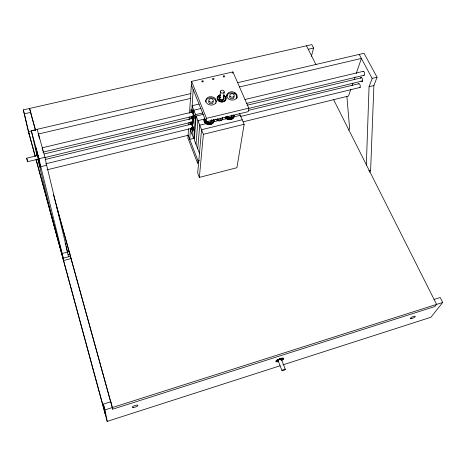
<?xml version="1.0" encoding="UTF-8"?>
<svg xmlns="http://www.w3.org/2000/svg" width="466" height="466" viewBox="0 0 466 466"><rect width="100%" height="100%" fill="white"/><g stroke="black" fill="none" stroke-linecap="round" stroke-linejoin="round"><path stroke-width="0.7" d="M366.34 164.999L369.06 86.74L372.159 78.399L359.204 54.406M369.771 172.245L370.621 170.3L373.895 85.563L377.058 77.222L364.039 53.281L237.468 82.727M188.52 128.564L187.909 138.07L197.759 163.677L198.009 160.793L188.101 135.099M188.759 124.935L188.899 122.756M189.085 119.849L189.278 116.943M189.511 113.314L191.578 81.393L232.918 71.927L248.78 108.153L248.186 111.642L206.164 121.812L191.345 84.998M190.489 128.447L189.744 139.351L194.631 138.152M193.157 89.489L191.945 109.586M191.718 118.743L191.811 117.403M226.697 97.114L227.187 95.023A5.161 4.136 7.9 0 1 234.037 93.41C235.907 94.184 237.538 96.334 236.74 98.396L236.903 97.283M192.074 134.22L192.499 130.585M192.837 123.636L192.656 126.175L193 126.944A4.835 1.002 76.3 0 1 193.198 128.121M193.006 121.288L193.361 118.667M199.075 104.069L192.044 105.73L195.586 114.653L193.769 138.583L190.39 129.892M203.217 114.362L196.145 116.057L194.299 139.946L199.46 153.215M214.051 120.286L213.539 122.465A5.021 4.112 6.1 0 1 206.805 124.102L205.716 123.461A5.021 4.112 6.1 0 1 204.125 119.494L204.562 118.387M196.005 144.344L197.934 120.578L204.271 119.15M197.73 148.765L199.739 125.121L206.094 123.682M239.46 113.372L244.149 124.294L236.897 167.708L199.355 177.395L203.386 134.301L196.145 116.057M206.164 121.812L206.502 118.341L191.578 81.393M213.812 121.807L218.152 120.653M219.672 98.448L220.505 91.284M223.301 99.171L224.175 92.012A1.876 1.497 7.1 0 0 221.729 90.206A1.876 1.497 7.1 0 0 221.123 92.734A1.876 1.497 7.1 0 0 224.175 92.012M222.247 119.675L222.521 117.519L221.845 120.362L219.824 120.857M226.913 95.687L227.059 94.575M226.406 118.754L222.113 119.692M232.755 73.133L232.918 71.927M234.771 93.835L234.928 92.722M236.664 95.891L236.827 94.784L236.215 93.788L234.188 92.297A5.173 4.142 7.9 0 0 227.332 93.911C226.004 96.066 227.594 98.745 229.75 99.578A5.173 4.142 7.9 0 0 236.635 97.947L237.043 96.934L236.827 94.784M234.031 116.902L240.281 115.288M311.445 56.264L313.571 48.056L311.818 44.602L23.3 109.871L28.141 130.521L35.101 156.133M350.863 89.198L348.527 96.031L243.304 121.783M352.034 85.779L352.966 83.041M354.137 79.628L355.069 76.89M356.24 73.477L361.383 58.436L239.582 86.938M348.865 130.2L349.593 128.191L346.89 96.468M215.851 103.347L216.003 102.998M434.108 299.452L440.201 297.524L442.7 302.451L430.928 317.253L282.891 364.872M36.057 159.646L107.18 421.398L280.124 365.763M107.18 421.398L104.99 409.899L442.7 302.451M105.654 415.788L103.4 404.063L110.885 401.698L112.76 409.171M70.64 256.195L63.207 258.211L51.569 215.42M37.845 159.273L52.14 217.913L63.726 260.529L71.449 258.432M63.726 260.529L62.159 253.487L68.968 251.652M368.688 170.824L370.621 170.3M68.059 254.407L70.162 253.842M198.009 160.793L199.401 160.444M242.209 119.774L201.557 129.699L197.689 173.026L199.355 177.395M46.984 169.84L188.223 135.268M203.386 134.301L244.149 124.294M45.569 163.846L192.685 128.098M240.782 116.413L360.317 87.369M62.159 253.487L40.781 166.659L46.658 165.226L44.957 157.275L37.169 129.321M369.06 86.74L373.895 85.563M190.757 93.59L31.304 130.684L38.987 158.72L44.957 157.275M206.502 118.341L248.78 108.153M372.159 78.399L377.058 77.222M37.996 155.458L26.69 158.172L27.168 160.048L27.605 161.679L38.917 158.988M44.567 157.625L192.912 121.853M248.722 108.397L362.449 80.973M45.185 159.494L191.66 124.09M248.273 110.407L358.657 83.729M193.699 114.013L193.809 110.18L200.858 108.502M195.586 114.653L202.652 112.964M42.913 152.172L193.588 116.092M246.642 103.382L364.068 75.265M44.357 153.931L192.05 118.475M247.172 105.24L361.651 77.758M42.505 147.728L192.54 111.991A2.79 0.588 76.5 0 1 193.518 115.824A2.79 0.588 76.5 0 1 192.767 116.261M244.912 99.514L363.101 71.362M190.722 98.373L38.474 134.004L39.546 138.95M31.385 130.975L28.548 131.633L35.218 156.18M32.801 130.649L35.637 129.985M23.3 109.871L24.378 113.821L30.692 112.382L31.344 115.318M308.247 49.268L313.571 48.056M215.775 119.15L217.931 120.776M225.177 117.595L227.134 119.063A4.992 4.06 7.9 0 0 233.786 117.449M192.062 109.702L191.718 109.364A4.945 1.043 76.5 0 0 191.235 112.236M190.944 121.801L191.06 121.923A4.835 1.002 76.3 0 1 192.557 125.75L192.837 126.985A4.835 1.002 76.3 0 1 192.557 130.859L192.213 130.503A4.835 1.002 76.3 0 1 191.444 128.96M192.575 122.109L193.244 123.03M36.54 150.978L35.387 146.388L37.496 153.92M306.506 45.802L315.989 64.646M333.639 99.73L436.59 304.397L434.941 306.506L112.72 409.183L53.444 194.602M281.353 359.146L285.314 369.299M278.045 360.463L281.982 370.627M26.69 158.172L27.616 161.714M38.806 159.186L38.62 158.219M38.439 158.906L38.602 159.477L38.363 158.65M38.87 160.642L38.981 160.846M37.938 155.632L37.763 155.102L37.833 155.463M38.993 160.03L39.295 160.962L39.173 160.356M37.373 154.531L37.105 153.809M38.713 160.1L39.15 161.556L38.742 159.786M42.167 148.363L42.418 149.283M29.603 108.444L30.692 112.382M29.568 108.456L35.585 130.165M31.199 114.904L35.468 130.317M56.433 205.989L110.78 402.175M37.577 155.26L36.936 153.087L37.198 154.24M37.769 156.127L37.484 155.172L37.711 156.157M37.822 156.343L37.583 155.562L37.641 155.854M38.433 158.941L38.264 158.3L38.451 158.755M38.509 159.372L38.806 160.496M65.071 243.007L65.648 245.087M66.032 246.479L68.549 256.76M103.4 404.063L104.99 409.899M36.173 159.687L105.357 414.233M36.831 152.085C38.13 156.727 35.492 146.435 36.406 150.448M37.507 154.968L37.932 156.757M38.154 157.887L38.573 159.663M39.493 163.782L39.907 165.22L39.517 163.56M38.195 156.564L38.486 157.683M36.686 151.537L37.996 156.384L37.833 155.551M37.775 155.964L38.352 158.166M37.909 156.634L38.614 159.221M38.037 157.432L38.305 158.673M39.377 163.013L38.841 161.073L39.08 162.185M36.342 150.436L36.674 151.735M39.004 162.133L39.33 163.397M37.478 155.446L37.74 156.489M38.596 157.991L38.829 158.912M42.709 150.396L42.843 150.926M37.362 153.594L37.921 155.83M37.63 154.811L37.828 155.609M38.544 158.982L39.016 160.869M37.641 155.9L37.752 156.366M38.282 158.114L38.538 159.122L38.445 158.801M37.251 154.526L37.548 155.679M46.658 165.226L67.564 252.03M37.082 153.797L37.35 154.875M38.247 159.046L40.635 168.01L38.125 158.487M24.378 113.821L29.189 134.383M31.304 130.684L37.047 155.79M38.987 158.72L40.781 166.659M205.739 102.06A5.196 4.188 6.2 0 1 205.832 100.971L206.275 99.951A5.196 4.188 6.2 0 1 213.207 98.32L214.325 98.967A5.196 4.188 6.2 0 1 216.084 101.908M223.464 95.268A4.444 3.571 7.1 0 1 224.886 100.895A4.444 3.571 7.1 0 1 217.861 100.248A4.444 3.571 7.1 0 1 220.086 94.953M213.02 101.489A2.225 1.794 6.2 0 1 210.766 103.772A2.225 1.794 6.2 0 1 208.925 101.11M233.641 96.124A2.213 1.771 7.9 0 1 233.367 98.384A2.213 1.771 7.9 0 1 230.542 98.425A2.213 1.771 7.9 0 1 229.837 96.177M192.283 117.036A4.951 1.043 76.5 0 0 193.075 118.585L193.419 118.935A4.951 1.043 76.5 0 0 193.716 114.881L193.431 113.617A4.951 1.043 76.5 0 0 191.899 109.743L191.549 109.405A4.951 1.043 76.5 0 0 191.072 112.277M191.916 122.267A3.495 0.728 76.4 0 0 192.72 123.624L192.918 123.647A3.495 0.728 76.4 0 0 193.064 121.643L192.924 120.787A3.495 0.728 76.4 0 0 191.398 116.902L191.194 116.89A3.495 0.728 76.4 0 0 191.06 118.9M192.452 116.995A4.945 1.043 76.5 0 0 193.239 118.545L193.588 118.894A4.945 1.043 76.5 0 0 194.077 118.62M192.86 111.246A4.945 1.043 76.5 0 1 193.6 113.576M193.885 114.846A4.945 1.043 76.5 0 1 194.083 116.057M190.256 124.306A4.835 1.002 76.3 0 1 190.151 122.418M191.608 128.919A4.835 1.002 76.3 0 0 192.376 130.463L192.72 130.818A4.835 1.002 76.3 0 0 193.198 130.585M190.419 124.265A4.835 1.002 76.3 0 1 190.314 122.383M191.223 121.882A4.835 1.002 76.3 0 1 191.602 122.529M191.998 123.42A4.835 1.002 76.3 0 1 192.72 125.709M191.415 112.079A4.136 0.874 76.5 0 1 192.545 111.089A4.136 0.874 76.5 0 1 193.938 117.257A4.136 0.874 76.5 0 1 192.318 116.086M194.066 117.624A4.136 0.874 76.5 0 1 192.819 116.884M191.578 112.038A4.136 0.874 76.5 0 1 192.487 110.634M192.825 111.287A4.136 0.874 76.5 0 1 193.157 112.131M193.74 114.164A4.136 0.874 76.5 0 1 194.072 116.174M191.963 112.417A2.79 0.588 76.5 0 1 192.708 111.962A2.79 0.588 76.5 0 1 193.687 115.784A2.79 0.588 76.5 0 1 192.93 116.22M191.794 112.452A2.79 0.588 76.5 0 1 192.54 112.003M191.998 112.481A2.12 0.449 76.5 0 1 192.685 112.766A2.12 0.449 76.5 0 1 193.314 115.556A2.12 0.449 76.5 0 1 192.738 115.754M193.18 129.612A4.043 0.839 76.3 0 1 191.643 127.999M190.757 124.084A4.043 0.839 76.3 0 1 190.879 122.325M191.34 122.377A4.043 0.839 76.3 0 1 191.643 122.791M191.969 123.443A4.043 0.839 76.3 0 1 192.598 125.243M192.86 126.269A4.043 0.839 76.3 0 1 193.186 128.22M190.914 122.255A4.043 0.839 76.3 0 1 192.522 125.61A4.043 0.839 76.3 0 1 192.947 129.915A4.043 0.839 76.3 0 1 191.479 128.034M190.594 124.125A4.043 0.839 76.3 0 1 190.716 122.36M190.967 124.509A2.726 0.565 76.3 0 1 191.765 124.282A2.726 0.565 76.3 0 1 192.65 128.191A2.726 0.565 76.3 0 1 191.695 127.731M191.13 124.474A2.726 0.565 76.3 0 1 191.928 124.241A2.726 0.565 76.3 0 1 192.819 128.156A2.726 0.565 76.3 0 1 191.858 127.69M191.165 124.55A2.074 0.431 76.3 0 1 191.776 124.737A2.074 0.431 76.3 0 1 192.435 127.317A2.074 0.431 76.3 0 1 192.05 128.022M192.289 118.416A1.748 0.367 76.4 0 1 192.65 118.783M192.93 119.494A1.748 0.367 76.4 0 1 193.151 120.368M193.151 121.795A1.748 0.367 76.4 0 1 193.052 121.789M223.61 95.233A4.444 3.571 7.1 0 1 225.031 100.86A4.444 3.571 7.1 0 1 218.006 100.219A4.444 3.571 7.1 0 1 220.232 94.924M223.54 97.423A2.26 1.817 7.1 0 1 223.097 99.835A2.26 1.817 7.1 0 1 220.057 99.561A2.26 1.817 7.1 0 1 219.975 97.097M223.523 97.598A2.26 1.817 7.1 0 1 222.923 100.097A2.26 1.817 7.1 0 1 219.789 99.474A2.26 1.817 7.1 0 1 220.395 96.975M223.208 97.592A1.852 1.485 7.1 0 1 222.841 99.573A1.852 1.485 7.1 0 1 220.354 99.345A1.852 1.485 7.1 0 1 220.284 97.324M223.348 95.798A3.891 3.122 7.1 0 1 225.334 99.689A3.891 3.122 7.1 0 1 220.925 101.588M219.958 101.285A3.891 3.122 7.1 0 1 217.785 98.186A3.891 3.122 7.1 0 1 220.389 95.524M223.371 95.623A3.891 3.122 7.1 0 1 224.822 100.341A3.891 3.122 7.1 0 1 218.892 100.429A3.891 3.122 7.1 0 1 219.509 95.676M213.55 122.36A5.027 4.112 6.1 0 1 206.817 123.997L205.727 123.356A5.027 4.112 6.1 0 1 204.131 119.389M213.783 119.331A5.021 4.112 6.1 0 1 213.958 121.463M222.76 117.857A3.577 2.918 7 0 1 222.41 119.331L221.898 119.948A3.577 2.918 7 0 1 218.519 120.77L217.634 120.49A3.577 2.918 7 0 1 216.241 119.436M225.165 117.7A4.992 4.06 7.9 0 0 226.027 118.533L227.123 119.168A4.992 4.06 7.9 0 0 233.769 117.554L234.182 116.453A4.992 4.06 7.9 0 0 234.252 115.399M234.235 115.498A4.992 4.06 7.9 0 1 234.171 116.558M211.185 120.444A2.155 1.759 6.1 0 1 209.729 122.174A2.155 1.759 6.1 0 1 207.248 121.393M231.404 115.545A2.138 1.742 7.9 0 1 229.715 117.316A2.138 1.742 7.9 0 1 227.262 116.069M220.931 118.306A1.788 1.456 7 0 1 219.509 119.779A1.788 1.456 7 0 1 217.465 118.743M213.137 120.059A4.2 3.437 6.1 0 1 208.751 124.014A4.2 3.437 6.1 0 1 205.063 119.331M213.148 119.954A4.2 3.437 6.1 0 1 208.756 123.909A4.2 3.437 6.1 0 1 205.075 119.232M232.08 115.533A2.819 2.289 7.9 0 1 229.855 117.863A2.819 2.289 7.9 0 1 226.627 116.226M233.326 115.172A4.171 3.396 7.9 0 1 230.647 118.97A4.171 3.396 7.9 0 1 225.55 117.059M233.344 115.067A4.171 3.396 7.9 0 1 230.658 118.865A4.171 3.396 7.9 0 1 225.567 116.954M231.911 115.044A2.813 2.289 7.9 0 1 230.192 117.904A2.813 2.289 7.9 0 1 226.616 116.325M211.715 119.832A2.837 2.318 6.1 0 1 209.945 122.715A2.837 2.318 6.1 0 1 206.356 121.125M211.71 119.931A2.837 2.318 6.1 0 1 209.933 122.82A2.837 2.318 6.1 0 1 206.345 121.23M360.486 78.166A2.313 0.961 77.6 0 1 361.855 77.781A2.313 0.961 77.6 0 1 362.496 81.125A2.313 0.961 77.6 0 1 361.016 80.915M363.049 71.484A2.015 0.845 77.8 0 1 364.575 73.214A2.015 0.845 77.8 0 1 363.742 75.131M358.57 84.072A1.969 0.816 77.4 0 1 359.647 84.13A1.969 0.816 77.4 0 1 360.259 86.583A1.969 0.816 77.4 0 1 359.391 87.375M278.208 361.668A4.276 1.113 -21.5 0 1 276.425 360.573A4.276 1.113 -21.5 0 1 282.518 358.15A4.276 1.113 -21.5 0 1 282.169 360.096M278.522 360.94A2.173 0.565 -21.5 0 1 278.179 360.218A2.173 0.565 -21.5 0 1 281.039 359.082A2.173 0.565 -21.5 0 1 281.377 359.804M278.051 360.707A2.173 0.565 -21.5 0 1 278.324 359.793A2.173 0.565 -21.5 0 1 281.068 358.808A2.173 0.565 -21.5 0 1 281.278 359.548M278.447 360.789A1.782 0.46 -21.5 0 1 278.563 360.113A1.782 0.46 -21.5 0 1 280.695 359.269A1.782 0.46 -21.5 0 1 281.313 359.653M281.062 358.296A3.74 0.973 -21.5 0 1 283.153 358.371A3.74 0.973 -21.5 0 1 281.767 359.828M278.307 361.202A3.74 0.973 -21.5 0 1 276.921 360.107M279.262 358.867A3.74 0.973 -21.5 0 1 280.177 358.54M278.406 361.465A3.74 0.973 -21.5 0 1 277.025 360.364A3.74 0.973 -21.5 0 1 282.582 358.371A3.74 0.973 -21.5 0 1 281.074 360.503M216.125 101.891L215.688 102.916A5.202 4.194 6.2 0 1 208.721 104.565L207.591 103.912A5.202 4.194 6.2 0 1 205.937 99.864L206.374 98.844A5.202 4.194 6.2 0 1 213.323 97.208L214.447 97.86A5.202 4.194 6.2 0 1 216.125 101.891M230.606 96.747A2.219 1.777 7.9 0 0 234.217 95.891A2.219 1.777 7.9 0 0 231.299 93.748A2.219 1.777 7.9 0 0 230.606 96.747M209.607 101.71A2.231 1.8 6.2 0 0 213.259 100.842A2.231 1.8 6.2 0 0 210.358 98.681A2.231 1.8 6.2 0 0 209.607 101.71M223.499 76.826A0.728 0.577 7.1 0 0 224.688 76.552A0.728 0.577 7.1 0 0 223.738 75.853A0.728 0.577 7.1 0 0 223.499 76.826M212.834 79.278A0.728 0.577 6.3 0 0 214.028 78.999A0.728 0.577 6.3 0 0 213.079 78.3A0.728 0.577 6.3 0 0 212.834 79.278M202.098 81.742A0.734 0.583 5.5 0 0 203.304 81.468A0.734 0.583 5.5 0 0 202.355 80.764A0.734 0.583 5.5 0 0 202.098 81.742M133.69 407.465A3.029 0.792 -18.8 0 0 137.959 405.379A3.029 0.792 -18.8 0 0 133.602 406.049A3.029 0.792 -18.8 0 0 133.69 407.465M411.414 318.639A2.761 0.676 -23.7 0 0 415.317 316.455A2.761 0.676 -23.7 0 0 411.589 317.299A2.761 0.676 -23.7 0 0 411.414 318.639M282.6 370.715A1.794 0.443 -21.5 0 0 285.303 369.427A1.794 0.443 -21.5 0 0 283.037 369.742A1.794 0.443 -21.5 0 0 282.6 370.715"/></g></svg>
